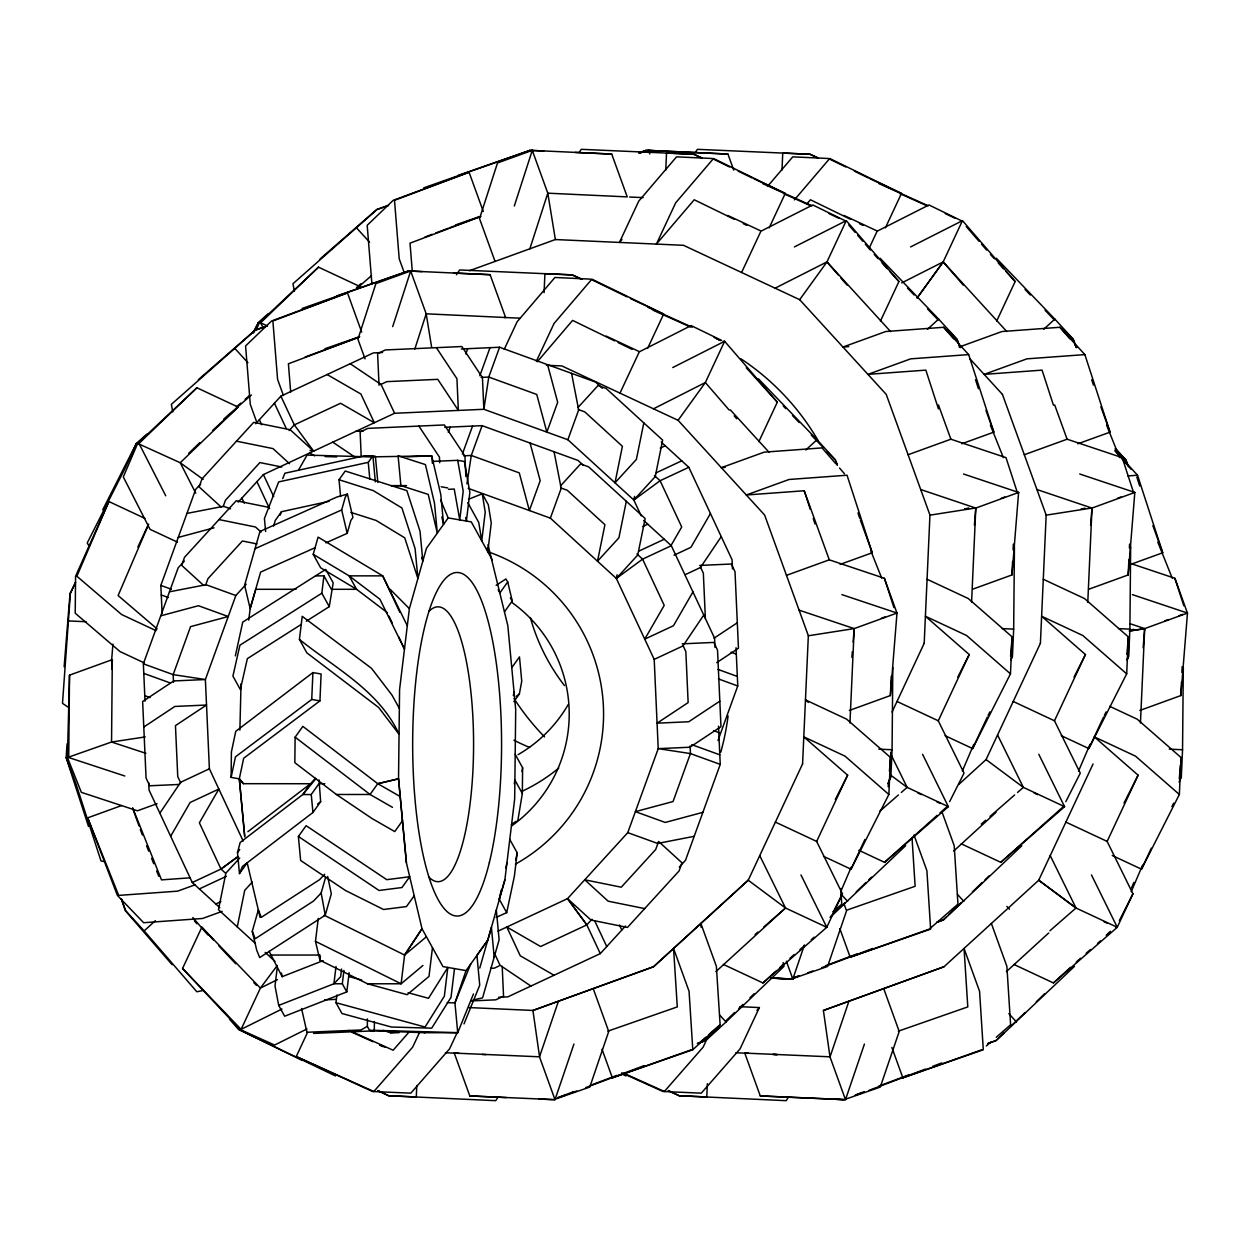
<?xml version="1.0" encoding="UTF-8"?>
<svg xmlns="http://www.w3.org/2000/svg" width="1250" height="1250" viewBox="0 0 1250 1250"><rect width="100%" height="100%" fill="white"/><g stroke="black" fill="none" stroke-linecap="round" stroke-linejoin="round"><path stroke-width="1.5" d="M67.438 757.547L69.516 675.156L112.312 659.625L111.547 742.031L67.438 757.547L81.344 792.344L137.422 810.797L157.047 803.688M69.516 675.156L68.734 757.547L124.812 776M890.625 763.734L890.734 752.172M887.859 783.594L890.828 777.219L892.062 749.75L892.828 667.359M1012.266 641.172L1012.109 656.594L1010.719 659.781M1010.953 659.781L1012.438 656.594L1013.672 629.125L1014.438 546.734M1128.484 639.25L1128.328 656.594L1126.938 659.781M1127.172 659.781L1128.656 656.594L1129.891 629.125L1130.656 546.734M1181.125 763.734L1181 777.219L1179.594 780.406M1179.094 782L1181.328 777.219L1182.547 749.75L1183.312 667.359M315.438 778.281L310.578 783.734L243.375 783.688L239.312 778.828L231.109 777.406L231.406 751.906L235.766 731.328L312.906 672.578L321.109 674L319.938 700.875L243.672 758.25L239.312 778.828L244.766 836.906M239.875 730.125L241.047 683.766M400.203 796.547L377.766 783.688L302.844 726.375L295.125 737.188L294.828 762.672L336.469 794.547L372.328 818.719L394.75 831.578L402.469 820.781M231.109 777.406L235.484 756.828L311.734 699.453L312.906 672.578M319.016 779.922L320.656 801.688L312.938 812.484L242.406 866.469L239.469 873.609L237.5 852.609L240.156 842.484L302.859 794.484L315.781 778.812M374.406 1021.516L374.297 1030.844L369.359 1029.984L367.344 1026.344L367.438 1018.891M406.422 862.797L398.531 778.812L399.578 689.562L409.375 608.641L426.438 548.359L448.172 517.906L440.578 499.969M517.906 820.187L522.328 793.516L522.625 767.766L515.188 754.328M68.797 707.578L62.5 703.359L70.359 593.5L75.562 582.359L70.031 593.5L64.141 666.734M111.875 669.266L112.312 659.625M416.797 1085.594L416.281 1096.969L388.828 1095.734L377.688 1090.531L388.5 1095.734L495.719 1100.672L497.781 1097.484M544.062 292.625L544.922 273.656L572.375 274.891L581.922 279.359L572.047 274.891L459.641 269.953L456.422 274.734M665.766 170.094L666.531 153.031L693.984 154.266L701.938 157.984M707.359 1083.703L706.766 1096.969L679.312 1095.734L668.172 1090.531L678.984 1095.734L786.203 1100.672L788.281 1097.484M781.984 170.094L782.75 153.031L810.203 154.266L818.156 157.984M802.578 763.984L808.344 635.688L764.625 515.031L678.078 420.312L561.891 365.938L546.391 365.25M849.953 722.938L854.187 628.703L853.109 642.109M849.344 710.453L890.375 695.562L891.234 676.297M823.516 856.328L851.016 869.188L888.859 794.484L890.516 757.5L846.688 719.188L805.453 699.875L808.375 702.438M924.188 643.359L929.953 515.047L886.234 394.406L799.688 299.688L683.5 245.312L555.359 239.547L469.484 270.703M971.578 602.312L975.797 508.078L1018.625 492.438L963.5 474M972.734 589.172L1011.984 574.938L1012.578 561.453M1013.094 549.875L1013.359 544.094M945.125 735.703L972.625 748.562L1010.469 673.859L1012.125 636.875L968.297 598.547L927.063 579.25M1040.406 643.359L1046.172 515.047L1002.437 394.406M1087.781 602.312L1092 508.078L1134.828 492.438L1079.719 474M1093.062 763.984L1038.719 880.234L944.047 966.703L823.406 1010.469L829.984 1056.844L845.484 1099.672L760.281 1095.938L744.766 1053.109L830.047 1056.812L848.922 1001.234M1088.953 589.172L1128.188 574.938L1128.891 559.516M1129.406 547.953L1129.578 544.094M1061.344 735.703L1088.828 748.562L1126.688 673.859L1128.344 636.875L1084.516 598.547L1043.266 579.25M1140.453 722.938L1144.672 628.703L1129.391 631.062M1139.844 710.453L1180.859 695.562L1181.469 682.078M1181.891 672.438L1182.156 666.656M1112.281 855.516L1141.5 869.188L1179.359 794.484L1181.016 757.5L1137.188 719.188L1109.703 706.328M88.516 826.469L66.141 757.547L67.078 743.812M111.531 661.328L112.922 644.094M851.875 657.438L852.328 651.688M890.375 695.562L896.984 613.172L884.391 578.281L829.281 559.828L786.469 575.359M888.188 786.703L888.5 782.797M889.422 771.125L890.516 757.5M974.406 525.312L975.797 508.078L920.703 489.531M1011.984 574.938L1018.594 492.547M1010.578 656.344L1012.125 636.875M1090.625 525.312L1092 508.078L1036.922 489.531M1128.188 574.938L1134.812 492.547M1126.938 654.391L1128.344 636.875M1143.141 647.859L1144.672 628.703M1180.859 695.562L1187.469 613.172L1174.891 578.281L1128.953 562.906M1179.297 778.906L1180.391 765.297M1180.703 761.391L1181.016 757.5M248.75 620.156L250.156 608.594L260.641 572.078L315.406 547.562M299.422 639.422C335.094 668.141 379.156 690.672 399.047 734.188L378.656 707.5L306.859 652.859L299.422 639.422L302.219 616.312L371.531 668.328L391.922 695L399.359 708.438M306.328 621.203L329.266 606.641L321.828 593.203L323.922 575.859L315.531 575.859L242.734 622.094L235.359 655.875M277.344 966.766L275.016 985.922L278.688 1005.406L284.672 1016.219L346.797 991.891L349.125 972.734M329.266 606.641L333.188 582.844L325.75 569.406L315.531 575.859M432.469 947.672L429 976.391L407.156 994.688L367.516 983.781L319.938 960.203L315.484 941.359L318.266 918.391M319.938 960.203L320.406 956.375M336 966.531L333.906 983.781L278.688 1005.406M454.5 968.594L451.016 997.312L431.703 1028.172L391.438 1027.031L341.969 1013.516L335.984 1002.703L336.906 995.031M341.562 969.031L340.641 976.703L333.906 983.766L342.312 983.781L346.797 991.891M342.312 983.781L343.938 970.359M336.453 794.484L370.047 794.484L377.766 783.688L398.531 778.781L406.406 862.781L422.016 928.75L404.594 955.047L401.109 983.781L367.516 983.781M464 1023.906L479.734 985.188L476.938 955.375L487.797 940.156L504.875 879.875L514.672 798.953L515.703 709.703L507.828 625.719L488 544.734M509.766 839.422L517.203 852.859L514.375 876.188L506.703 912.656L496.109 917.391M466.937 483.891L471.281 455.469L482.094 425.656L578.062 460.453L583.484 465.422M514.25 783.891L514.891 780.078L522.328 793.516M521.984 771.578L522.625 767.766M513.359 695.609L514.031 691.938M513.859 701.688L519.375 693.969L521.75 681.125L519.484 656.906L511.766 667.703M237.281 926.891L244.703 890.375L252.25 882.109M626.312 501.297L618.906 537.812L597.5 561.219L604.922 524.703L567.25 490.266L560.812 487.937M643.812 422.891L636.391 459.406L615 482.812L622.406 446.297L584.734 411.859L578.297 409.516M498.078 931.109L567.531 898.641L627.75 832.672L658.219 748.656L654.203 659.391L616.344 578.438L617.078 574.781M641.203 515.797L633.828 500.031L634.578 496.375M506.703 912.656L499.266 899.219L501.188 890.109M505.797 868.219L506.938 862.75M515.672 860.141L517.203 852.859M387.328 612.641L356.562 589.297L320.656 567.781L313.219 554.344L318.094 537.125L382.719 575.859L407.297 625.75M347.203 533.344L341.672 509.938L345.328 497.016L347.406 494.094L352.938 517.5L350.859 520.422L347.203 533.344L326 542.828M327.672 876.453L331.312 893.797L325.25 915.188L259.672 957.594L256.719 950.188L252.266 931.344L258.328 909.953L261.281 917.359L319.562 879.672L324.672 874.297M325.25 915.188L321.156 893L325.703 876.969M479.766 968.078L491.406 927.391L494.203 957.203M273.656 526L275.266 520.422L281.469 511.719L329.109 501.312M499.266 899.219L504.875 879.859M392.703 326.609L410.672 271L375.891 283.609L357.922 339.234L365.047 358.859M414.812 349.047L426.188 313.812L410.672 271M514.312 205.984L532.281 150.359L497.5 162.984L479.531 218.609L495.062 261.422M529.844 248.812L547.797 193.188L532.281 150.359M558.438 1001.234L539.5 1056.844L555 1099.672L553.703 1099.672M573.938 1044.062L555 1099.672L469.797 1095.938L454.281 1053.109L539.562 1056.812L532.922 1010.469L653.516 966.781L748.234 880.234L802.594 763.875M843.969 903.688L846.547 910.828L827.609 966.438L791.531 979.047L792.828 979.047L804.438 944.953M864.438 1044.062L845.484 1099.672L760.281 1095.938M466.047 970.594L454.938 1002.891L457.734 1032.703L424.125 1032.703L427.938 1031.859M162.109 613.516L160.844 585.406L195.641 489.438L200.609 484M145.031 701.141L143.359 663.812L178.156 567.844L184.359 561.047M223.125 506.687L225.453 500.25L259.891 462.563L281.797 467.016M205.625 585.094L207.969 578.656L242.406 540.984L257.016 543.938M246.188 584.219L235.844 595.516L205.375 679.531L209.391 768.812L243.203 841.094M465.812 353.938L467.719 348.672M448.312 432.344L450.219 427.094M479.844 375.734L490.016 347.672M602.344 388.25L595.547 382.047L499.578 347.25L488.766 377.062L483.859 409.281L394.578 413.281L263.406 474.578L238.188 502.156M462.359 454.141L472.531 426.094M732.484 568.953L732.062 559.75L688.812 467.297L660.094 480.734L633.828 500.031L567.875 439.734L578.672 409.922L571.562 373.344M714.984 647.359L714.578 638.172L671.312 545.703L642.594 559.141L616.344 578.438L550.375 518.141L561.188 488.328L554.062 451.75M717.984 740.516L737.766 685.922L736.016 647.734M720.266 764.328L685.5 860.312L679.297 867.109M280.109 515.203L281.469 511.719M282.734 478.594L284.891 473.219L364.5 455.813L372.906 455.813L375.344 481.906M470.656 964.172L454.938 1002.891L447.219 1002.656M457.734 1032.703L473.453 993.969M840.703 891.719L851.375 866.828M962.312 771.094L973.75 744.406M1078.531 771.094L1089.969 744.406M1131.578 887.813L1133.875 882.422M1131.203 891.719L1142.625 865.047M144.969 518.422L108.891 501.531L76.875 576.234L121.656 614.562L156.031 630.656M137.672 443.422L180.219 462.734L238.141 407.078L196.906 387.781L137.672 443.422L123.297 476.953L150.047 529.328L177.547 542.188M148.594 524.391L118.109 595.547L157.125 628.922M256.266 329.859L259.297 322.797L318.516 267.156L359.75 286.453L357 289.109M889.109 780.406L890.5 777.219M108.891 501.531L75.578 576.234L75.219 613.219L120 651.547L144.062 662.812M137.859 547.047L148.484 524.328M253.656 332.766L258.312 322.797L252.813 333.016M182.547 968.484L201.844 927.219L260.391 988.094L241.094 1029.359L239.797 1029.359L182.547 968.484L241.094 1029.359L282 1009.016M504.25 349.312L517.109 321.797L554.938 277.469L590.594 279.141M536.375 361.281L554.062 323.453L591.906 279.141L663.656 314.078L647.578 348.469M457.641 1031.641L449.594 1048.828L410.812 1093.156L372.547 1091.5L296.25 1056.547L307.5 1032.469M619.984 393.125L639.281 351.859L691.141 325.578L721.656 340.438M741.594 272.5L760.891 231.234L812.75 204.953L844.969 220.641M769.188 227.844L785.266 193.453L713.516 158.5L675.672 202.828L656.391 244.094L694.219 199.766L734.469 219.375M419.875 1031.703L412.641 1047.172L373.844 1091.5L296.25 1056.547M799.672 299.703L826.969 261.906L846.266 220.641L898.938 281.516L880.453 321.062M758.844 441.688L777.328 402.141L724.625 341.281L723.359 341.266M869.063 248.438L877.094 231.234L928.969 204.953L961.188 220.641M885.391 227.844L901.469 193.453L829.719 158.5L794.422 199.875M996.672 321.062L1015.156 281.516L962.453 220.641L943.188 261.906L917.031 298.109L943.172 261.906L1006.781 331.531M707.156 1038.578L703.125 1047.172L664.344 1091.5L623.781 1073.219M816.578 841.594L847.625 775.188L803.797 736.859L845.031 756.156L888.859 794.484M892.062 712.062L924.203 643.25M739.938 1006.688L759.391 1007.562L740.094 1048.828L701.297 1093.156L663.047 1091.5L621.656 1072.859M851.016 869.188L864.906 839.484M723.438 964.453L762.953 982.953L826.75 927.328L842.438 893.781L816.641 841.406L775.406 822.109M938.188 720.969L969.234 654.547L925.406 616.234L966.641 635.531L1010.469 673.859M972.625 748.562L987.328 717.109M958.812 784.422L986.063 759.594L1040.422 643.25M1054.391 720.969L1085.438 654.547L1041.609 616.234L1082.859 635.531L1126.688 673.859M1088.828 748.562L1103.547 717.109M1107.062 841.594L1138.109 775.188L1094.281 736.859L1135.531 756.156L1179.359 794.484M1141.5 869.188L1151.312 848.219M1013.922 964.453L1053.438 982.953L1117.234 927.328L1132.938 893.781L1107.141 841.406L1065.891 822.109M102.719 509.828L136.375 443.422L146.844 434.156M835.297 799.5L847.625 775.188M833.109 912.219L842.438 893.781M957.781 677.141L969.234 654.547M988.141 715.359L989.891 711.906M949.625 801.641L964.047 773.141L938.266 720.781L897.016 701.469M1074 677.141L1085.438 654.547M1104.359 715.359L1106.109 711.906M1065.844 801.641L1080.266 773.141L1054.469 720.781L1013.234 701.469M1124.031 802.984L1138.109 775.188M1171.922 806.594L1173.672 803.125M1119.359 920.594L1132.938 893.781M298.672 469.812L307.062 455.094L370.562 456.906M170.656 836.266L190.125 802.484L218.859 789.047L199.375 822.828L221 869.063L225.25 872.922M671 545.547L681.719 526.969L660.094 480.734L654.438 475.562M710.438 513.531L690.953 547.297L674.062 555.203M692.953 591.938L673.469 625.719L644.734 639.156L664.219 605.375L642.594 559.141L636.938 553.969M324.203 915.25L404.594 955.047L422 928.734L442.969 966.609L466.062 970.609L487.797 940.156M579.094 152.516L581.25 149.328L693.656 154.266L701.844 157.984M695.312 152.516L697.453 149.328L809.875 154.266L818.062 157.984M159.844 813.156L180.672 782.25L209.391 768.812M721.25 536.641L700.422 567.547L685.219 574.656M703.766 615.047L682.938 645.953L654.203 659.391M340.594 496.5L339.031 479.734L345.234 471.031L406.859 490.609L420.031 531.297L422.828 561.109L421.625 557.406M369.812 479.109L368.25 462.344L372.906 455.813M237.5 852.609L239.703 849.516M239.469 873.609L247.187 862.813L260.109 917.484M312.938 812.484L311.25 794.484L318.969 783.688L324.797 783.734M298.391 836.484L306.109 825.688L386.766 879.672L409.703 876.734L401.984 887.531L379.047 890.469L298.391 836.484L300.641 860.484L345.453 890.469L383.547 909.5L406.484 906.563L414.203 895.766M496.156 585.312L505.859 578.984L507.734 581.938L500.016 592.734L498.141 589.781M504.516 611.766L512.234 600.953L507.734 581.938M678.062 420.328L705.359 382.531L724.656 341.266L672.781 367.547M277.328 965.422L260.391 988.094L277.422 979.625M621.953 239.469L619.422 242.438L638.719 201.172L676.547 156.844L712.203 158.5L729.547 166.953M537.297 361.766L572.609 320.391L614.609 340.859M767.547 186.391L792.766 156.844L828.422 158.5L845.75 166.953M806.656 204.203L810.437 199.766L850.688 219.375M409.406 1031.641L393.141 1050.234L349.047 1030.375M756.875 1010.422L759.391 1007.562M255.672 423.75L280.891 396.172L373.359 352.922L382.547 352.5M289.156 430.547L294.328 424.891L340.562 403.266L374.344 422.75L360.906 394.031L327.125 374.547M577.938 407.562L598.078 385.531L606.141 388.453L662.641 440.109L655.234 476.625L633.828 500.031M560.453 485.969L580.594 463.938L588.641 466.859L645.156 518.516L637.734 555.031L616.344 578.438M239.719 858.016L225.875 873.156L218.453 909.672L255.422 943.469M554.031 975.25L520.25 955.766L506.828 927.031L540.594 946.516L586.828 924.891L592 919.234M625.5 926.016L600.297 953.609L586.828 924.891L567.531 898.641L590.953 920.031L627.469 927.437L679.109 870.906L682.016 862.844L658.609 841.469L655.688 849.516L621.266 887.203L584.75 879.797L608.156 901.188L644.688 908.594M321.156 893L313.516 901.062L255.219 938.75L252.266 931.344M318.516 267.156L260.594 322.797L259.297 322.797M196.906 387.781L138.984 443.422L165.734 495.797M188.719 453.312L199.906 442.562M831.188 915.906L845.109 902.547M856.25 891.844L866 882.5M868.781 879.828L871.562 877.156M830.047 917.438L905.578 845.75M719.328 1027.172L705.406 1040.547L697.375 1043.531L705.734 1040.547L726.016 1022L783.969 966.375L783.172 962.625M726.281 1020.5L734.641 1012.484M738.812 1008.469L742.984 1004.453M749.953 997.781L754.125 993.766M946.016 917.234L943.234 919.906L936.812 922.312M948.797 914.563L961.328 902.547M972.469 891.844L982.203 882.5M985 879.828L989.172 875.812M936.953 922.312L943.562 919.906L1021.797 845.75M1004.25 1032.531L995.891 1040.547L987.875 1043.531L996.219 1040.547L1074.453 966.375M1011.203 1025.844L1025.125 1012.484M1036.266 1001.781L1044.625 993.766M1106.219 935.281L1110.438 931.312M294.406 291.234L292.953 283.75L377.016 209.547L388.578 205.359L376.688 209.547L320 259.016M172.797 411.875L171.344 404.375L255.406 330.172L266.969 325.984L255.078 330.172L198.391 379.641M356.906 289.062L359.75 286.453M212.531 430.516L238.141 407.078M202.422 990.641L196.859 991.781L144.156 930.906L155.359 920.656M927.437 329.344L938.641 319.094L957.172 339.391L960.172 347.656L956.844 339.391L947.516 329.672M805.828 449.969L817.016 439.734L835.562 460.016L837.359 464.984M1043.641 329.344L1054.844 319.094L1073.391 339.391L1076.391 347.656L1073.062 339.391L1062.391 328.297M748.234 880.125L653.562 966.703L532.969 1010.453L468.891 1007.562M715.891 971.641L785.516 908.016L826.766 927.297L800.969 874.938M858.797 850.266L884.562 862.328L937.141 815.359M762.953 982.953L775.766 971.25M780.031 967.344L784.312 963.438M602.031 1049.266L612.359 1077.828L692.797 1049.734L720.125 1024.781L716.375 966.328L700.875 923.5L701.125 927.391M953.719 851.016L996.016 812.359M961.266 843.828L1000.781 862.328L1063.281 806.703M1006.391 971.641L1048.688 932.984M1053.438 982.953L1070.531 967.344M1076.219 962.141L1080.5 958.234M257.984 322.797L268.453 313.516M356.531 287.562L360.891 283.75M357.016 288.281L371.516 275.625M236.375 406.922L240.734 403.125M245.094 399.312L249.453 395.516M223.812 419.031L251.344 395M879.578 811.406L898.422 794.969M901.328 792.453L907.125 787.391L890.047 774.641M755.062 934.562L757.969 932.047M763.766 926.984L785.516 908.016L759.734 855.625M939.969 812.891L947.062 806.703M884.562 862.328L948.359 806.703L922.578 754.297M833.141 911.641L841.734 904.141L840.734 888.562M790 958.234L794.266 954.531M799.938 949.578L804.187 945.875M811.266 939.703L814.109 937.219M700.094 1042.25L705.812 1037.25M708.672 1034.766L720.125 1024.781M981.297 824.047L985.641 820.266M989.984 816.469L1014.641 794.969M1017.547 792.453L1023.344 787.391L986.063 759.594M1000.781 862.328L1064.578 806.703L1038.797 754.297M1049.906 930.781L1076 908.016L1117.266 927.297L1091.469 874.938M1086.172 953.297L1090.422 949.578M1097.516 943.406L1100.344 940.938M1107.438 934.75L1110.266 932.281M986.281 1046L990.578 1042.25M996.297 1037.25L1010.609 1024.781L1006.875 966.328L991.375 923.5M404.594 955.047L426.438 936.75M422.953 965.469L401.109 983.781L315.484 941.359M247.875 831.688L310.578 783.688L302.859 794.547L311.266 794.547M317.594 804.031L320.656 801.688M516.25 696.312L519.375 693.969M221 869.063L237.984 856.578L221.016 869.047L192.281 882.5L149.031 790.031L148.688 782.688M143.781 727.031L174.844 706.453L206.531 705.031L175.453 725.609L177.75 776.594L180.656 782.797M714.016 638.188L737.312 622.766M716.703 662.656L738.453 648.25L735.016 571.766L731.391 564.016L699.719 565.438M719.812 701.172L688.75 721.75L657.078 723.172L688.141 702.594L685.844 651.609L682.953 645.391M321.828 593.203L239.922 645.203L232.922 676.109L240.344 689.547L247.359 658.641L301.422 624.312M511.344 824.359L516.266 821.234M367.344 1026.344L360.953 1029.984L306.953 1032.266L301.547 1008.5M794.391 246.922L846.266 220.641M775.109 288.188L826.969 261.906L890.578 331.531M910.609 246.922L962.484 220.641M653.5 408.812L705.359 382.531L729.188 410.078M901.688 282.922L943.188 261.906L963.25 285.094M306.984 1028.938L274.609 1045.047L239.797 1029.359M843.219 1099.672L829.562 1099.016M380.594 384.547L386.797 381.641L437.781 379.344L458.359 410.422L456.938 378.734L436.359 347.672M660.203 448.141L665.266 445.766M656.406 472.688L681.75 460.828M642.703 526.547L647.781 524.172M638.906 551.094L664.25 539.25M199.344 888.937L226.391 876.297M215.828 904L220.891 901.641M499.016 965.969L494.359 968.141L490.594 968.312M600.266 953.625L507.797 996.875L498.609 997.281M255.094 548.672L341.672 509.938M468.484 499.281L482.266 493.813L488.297 504.734L491.266 523.031L487.797 551.766L487.203 548.094M269.125 951.297L282.156 976.672L323.141 960.625M483.297 211.484L469.078 172.234L394.5 200.344L399.203 258.797L404.391 273.062M640.141 153.016L648.5 150.359L727.922 154.062L733.75 170.125M424.922 237.062L432.125 234.344M435.734 232.984L448.344 228.234M480.953 216.422L410.016 243.172L412.297 271.453M361.688 332.125L347.469 292.859L272.875 320.984L277.594 379.422L283.422 395.484M305.109 357.016L359.359 337M359.344 337.062L288.406 363.797L290.688 392.078M799.188 975.672L790.625 979M826.062 965.547L856.531 954.078M821.844 967.625L872.781 948.438M557.781 1097.641L573.906 1091.578M590.031 1085.5L616.906 1075.375M585.844 1087.562L644.062 1065.641M855.438 1094.953L864.391 1091.578M878.734 1086.172L909.188 1074.703M869.047 1090.312L925.453 1069.078M932.734 1066.328L941.828 1062.906M469.078 172.234L393.188 200.344L367.188 225.312L371.906 283.766M639.328 152.859L646.219 150.359L638.562 152.938M450.141 227.547L479.156 217.031M347.469 292.859L271.578 320.984L245.578 345.953L250.297 404.391L256.766 422.234M959.156 347.047L1001.969 331.531L1059.906 327.281L1084.859 354.594L1110.047 432.141L1077.938 443.781M908.094 454.734L950.891 439.203L1006 457.641L1017.313 492.438L1018.625 492.438M961.734 443.781L993.828 432.141L968.656 354.594L943.688 327.281L885.75 331.531L842.938 347.047L848.734 346.625M1024.297 454.734L1067.109 439.203L1122.219 457.641L1133.531 492.438L1134.828 492.438M222.172 911.359L202.562 918.484L143.656 922.719L117.391 895.406L87.672 817.859L121.562 805.562M1001.266 498.266L1004.828 496.969M840.125 564.406L872.219 552.766L847.031 475.219L789.094 479.469L746.297 495L804.234 490.75L829.219 559.672M1117.484 498.266L1121.047 496.969M881.438 618.25L885 616.953M808.313 635.781L854.203 628.594L897.016 613.062L841.891 594.625M195.438 884.688L177.594 891.156L118.703 895.406L87.672 817.859M1130.609 564.406L1162.719 552.766L1137.531 475.219L1115.188 450.781M1164.797 620.828L1168.359 619.547M1179.062 615.656L1182.641 614.359M1129.406 630.953L1144.703 628.594L1187.5 613.062L1132.391 594.625M839.859 928.641L850.188 957.203L929.328 929.109L957.953 904.141L954.203 845.703L941.938 811.797M790.547 979.047L799.156 975.922M807.781 972.797L812.938 970.922M612.359 1077.828L691.5 1049.734M557.891 1097.797L566.5 1094.672M571.672 1092.812L576.844 1090.938M823.453 1010.453L944.016 966.781M891.875 1047.484L902.859 1077.828L982 1049.734M855.312 1095.281L860.469 1093.422M458.188 175.359L530 150.359L423.734 187.859M455.703 224.922L479.469 216.625M336.578 295.984L408.391 271L302.125 308.484M324.953 348.75L359.688 336.609M847.484 909.906L915.125 886.281L912.016 837.578M607.828 1031.172L677.297 1006.906L673.562 948.469L689.062 991.297L692.797 1049.734M850.188 957.203L930.625 929.109L926.891 870.656L913.969 834.969M555.5 1099.047L589.781 1087.062L608.719 1031.453L593.219 988.625M898.312 1031.172L967.797 1006.906L964.047 948.469L979.562 991.297L983.297 1049.734L902.859 1077.828M846.078 1099.016L880.281 1087.062L899.219 1031.453L883.703 988.625M347.406 494.094L336.922 497.016L259.969 531.453L244.609 585.188L250.156 608.594L255.766 589.297L296.078 589.297M178.25 537.422L214.031 527.812M160.75 615.828L198.422 605.719L228.234 616.531L190.562 626.641L173.172 674.625L173.516 682.266M702.891 812.328L665.234 822.453L635.406 811.641L673.062 801.531L690.453 753.531L690.078 745.938M377.781 783.734L398.531 778.812M368.25 462.344L278.672 481.906L264.422 518.484L265.641 531.531M473.047 999.984L482.562 997.891L499.125 939.812L496.328 910.016M186.938 513.422L223.516 506.297L230.531 508.844M169.453 591.828L206.031 584.719L235.844 595.516M694.203 836.312L657.625 843.453L627.812 832.656M929.922 515.156L975.812 507.969M1046.141 515.156L1092.031 507.969M965 508.812L968.75 508.25M964.984 508.922L968.719 508.359M1081.203 508.922L1084.953 508.25M145.25 736.922L111.547 742.031L145.906 753.328M1133.891 629.453L1130.156 630.016L1133.859 629.547M968.656 354.594L910.719 358.844L867.906 374.375L925.844 370.125L938.438 408.891M1084.859 354.594L1026.922 358.844L984.125 374.375L1042.062 370.125L1053.453 405.203M725.203 467.406L721.328 467.688L764.141 452.156L822.078 447.906L835.781 463.719M1127.875 475.938L1137.531 475.219M190 877.828L161.5 879.875L132.641 807.75M396.438 1032.25L390.516 1032.688L398.938 1032.703M461.344 348.969L499.578 347.25M481.125 377.406L488.766 377.062L536.75 394.453L546.859 432.125L557.672 402.312L547.562 364.641M355.859 431.328L363.219 431M444.766 427.328L482.094 425.656M463.625 455.813L471.281 455.469L519.266 472.875L529.375 510.531L540.188 480.719L530.078 443.062M682.219 643.844L713.906 642.422L717.531 650.188L720.969 726.672L689.891 747.234L658.219 748.656L690.422 753.578L720.234 764.391L718.531 726.156M179.516 784.438L149.703 785.781L146.062 778.016L142.641 701.531L173.703 680.953L205.375 679.531L173.172 674.625L143.359 663.812M470.922 1000.938L495.781 999.828L503.547 996.187L502.203 966.375M432.688 461.406L457.703 460.328L464.375 461.484L469.875 492.344L466.391 521.062L465.75 517.438M448.453 489.297L454.234 489.047L459.734 519.906L463.203 491.188L457.703 460.328M373.719 456.844L431.703 455.813L440.781 494.531L443.578 524.344L441.844 516.969M407.016 456.859L431.703 455.813L432.391 463.266M391.516 486.031L400.891 485.625L428.219 494.406L437.312 533.125L434.516 503.312L425.422 464.594L398.094 455.813L400.891 485.625M324.688 999.844L336.25 999.359M313.547 1033.406L374.297 1030.844M136.375 443.422L125.063 468.328L87.203 543.031L89.297 546.203M391.203 485.625L406.5 485.625M895.703 613.062L897.016 613.062M66.141 757.547L75.828 783.391L101 860.938L104.719 861.672M825.469 927.297L826.766 927.297M1115.953 927.297L1117.266 927.297M270.188 955.047L320.109 955.047M229.547 1019.219L238.5 1029.359L335.453 1075.953M325.156 456.562L336.641 456.891M373.047 1030.281L457.719 1032.688M424.109 1032.688L370.562 1030.688M364.5 455.813L375.375 456.25L377.828 482.328M645.891 150.359L659.953 150.984M529.672 150.359L543.734 150.984M629.594 197.016L643.172 197.609M408.063 271L422.125 271.609M504.109 317.484L519.625 318.156M771.578 978.078L792.906 979M770.75 978.094L791.609 979M727.922 154.062L647.188 150.359M575.109 152.422L611.719 154.062L627.234 196.891L547.797 193.188L555.359 239.547M453.5 273.047L490.109 274.688L505.625 317.516L426.188 313.812L431.625 347.203M1118.516 628.625L1129.891 629.125M1002.297 628.625L1013.672 629.125M69.125 620.969L86.188 621.734M1169.281 749.156L1182.547 749.75M878.797 749.156L892.062 749.75M744.766 1053.109L748.625 1053.281M773.672 1054.406L777.516 1054.578M454.281 1053.109L458.125 1053.281M469.797 1095.938L506.406 1097.578M530.984 150.359L611.719 154.062M409.375 271L490.109 274.688M776.906 978.391L790.312 979M735.938 1052.734L747.828 1053.344M772.75 1054.438L776.625 1054.625M445.438 1052.734L459 1053.359M482.25 1054.438L486.125 1054.625M539.078 1099.016L552.484 1099.641M441.156 486.781L447.688 487.922M448.172 517.906L471.281 521.906L492.219 559.766M311.734 699.453L319.938 700.875M309.984 450.406L313.625 451.156L294.328 424.891L280.891 396.172M236.484 441.172L273 448.594L289.531 463.688M269.078 507.422L236.219 500.75L184.562 557.25L181.641 565.312L203.672 585.438M219 519.578L255.516 527L261.016 532.031M348.734 976.5L361.734 980.047M408.109 992.719L428.516 998.297L447.828 967.438L444.359 996.172L425.047 1027.031L335.984 1002.703M339.031 479.734L373.266 490.609L401.938 508L415.109 548.688L417.906 578.5L404.734 537.812L376.062 520.422L350.828 512.406M383.234 1030.375L390.531 1032.703M1130 623.688L1144.703 628.594M799.094 610.156L854.203 628.594M567.875 439.734L483.859 409.281L482.438 377.594L461.859 346.531L385.375 349.953L377.609 353.594L379.031 385.266M468.156 488.328L550.375 518.141M731.047 652.203L736.297 654.109M718.016 669.422L737.297 676.422M718.469 678.938L737.734 685.984M713.547 730.609L718.812 732.516M691.75 744.656L719.812 754.828M160.844 585.406L171.375 589.219M161.281 594.969L168.297 597.5M143.781 673.375L170.094 682.906M144.781 695.672L150.047 697.578M878.875 183.578L928.266 205.812M899.75 193.562L926.281 205.5M762.656 183.578L812.047 205.812M783.531 193.562L810.063 205.5M648.109 307.375L692.203 327.234M653.078 310.203L690.219 326.922M716.75 338.875L720.281 340.469M352.188 1032.375L372.875 1041.688M379.766 1044.797L384.938 1047.125M945.266 213.656L955.234 218.312M870.031 178.734L901.469 193.453M843.938 215.453L876.812 230.828M829.062 213.656L839.016 218.312M753.812 178.734L785.266 193.453M727.734 215.453L760.594 230.828M714.078 337.391L720.719 340.484M630.453 298.547L663.656 314.078M606.125 336.078L638.984 351.469M267.469 326.016L260.594 322.797L263.172 327.859M1064.594 806.672L1023.344 787.375L997.563 735M1034.078 793L1037.516 794.609M948.375 806.672L907.141 787.375L890.797 754.203M917.859 793L921.297 794.609M936.766 801.844L940.203 803.453M1103.938 921.672L1107.375 923.281M382.906 1046.516L379.734 1045.016L382.812 1046.516M854.422 171.172L868.281 177.922M859.438 223.641L862.938 225.344M738.203 171.172L752.078 177.922M743.219 223.641L746.719 225.344M592.328 279.984L627 296.859M618.109 342.562L632.109 349.375M622.453 1074.25L625.953 1075.953M238.5 1029.359L302.266 1060.422M392.484 807.344L370.047 794.484L295.125 737.188M309.625 452.953L314.703 455.875M313.219 554.344L349.125 575.859L379.891 599.203L404.469 649.094L398.766 636.938M350.234 363.734L381.141 384.562L394.578 413.281M332.75 442.141L354.375 456.719M530.922 986.063L500.016 965.219L494.484 953.391M203.172 479.391L180.219 462.734L195.75 493.141M1076 908.016L1038.797 880.281L1076.016 908L1050.219 855.625M748.234 880.234L785.516 908.016M661.234 442.078L688.812 467.297M643.734 520.484L671.312 545.703M313.625 451.156L290.219 429.75L253.703 422.344L202.047 478.844L199.125 486.906L221.156 507.031M192.281 882.484L219.859 907.703M265.188 952.406L274.953 961.328M390.156 589.297L409.375 608.641M996.297 258.219L1054.844 319.094M1025.016 289.438L1030.359 295M1045.047 310.25L1054.375 319.969M1115.047 448.922L1125.734 460.016L1127.672 464.984M880.078 258.219L938.641 319.094M907.469 288.062L914.141 295M927.484 308.875L938.172 319.969M758.469 378.859L817.016 439.734M783.188 405.906L785.859 408.688M792.531 415.625L799.203 422.562M811.219 435.047L823.234 447.531M827.234 451.703L835.234 460.016M235.672 963.75L218.75 945.734M253.875 982.687L256.484 985.391M990.438 254.469L994.344 258.734M998.25 263.016L1003.453 268.703M1006.047 271.547L1015.156 281.516M1116.172 449.203L1126.062 460.016L1128.453 466.625M969.688 358.547L1002.437 394.406M874.219 254.469L878.125 258.734M882.031 263.016L887.234 268.703M889.844 271.547L898.938 281.516M777.328 402.141L746.25 367.734M730.312 409.859L768.969 452.156M356.734 228.094L369.531 242.109M235.125 348.734L247.922 362.734M201.844 927.219L213.547 940.047M144.156 930.906L125.625 910.609L121.422 899.047L125.297 910.609L172.141 964.719M1006.859 906.406L1009.422 909.203M957.453 894.359L963.844 901.375M1008.828 1013.594L1016.516 1022M841.234 894.359L847.625 901.375M719.625 1015L726.016 1022M1059.906 327.281L1069.859 338.781M1074.844 344.531L1077.344 347.406M966.25 226.531L978.984 241.234M981.531 244.172L986.609 250.047M1115.062 450.781L1131.25 469.469M943.688 327.281L953.656 338.781M958.625 344.531L961.125 347.406M848.766 225.062L855.125 232.406M857.672 235.344L862.766 241.234M865.312 244.172L870.406 250.047M826.953 261.906L838.25 274.953M840.75 277.844L847.031 285.094M839.516 468.031L844.5 473.781M734.203 415.875L736.719 418.766M192.828 917.562L207.875 934.953M194.344 920.828L196.875 923.75M243.375 783.688L239.312 778.781L244.672 836.078M567.531 898.641L586.844 924.891M418.875 426.078L439.453 457.141L439.703 462.734M510.359 598L512.234 600.953M467.781 502.656L478.781 522.547L481.75 540.844L485.234 512.109L482.266 493.813M323.922 575.859L331.359 589.297L356.562 589.297L349.125 575.859L382.719 575.859L399.859 612.312M388.969 616.109L392.234 623.047M700.438 566.984L703.344 573.188L705.375 618.516M619.438 924.984L621.812 930.047M594.875 921.203L606.75 946.547M274.438 403.234L286.297 428.578M259.375 419.719L261.734 424.781M263.406 474.578L273.672 496.547M256.938 481.641L269.594 508.672M241.875 498.125L244.25 503.188M1157.812 542.141L1172.25 578.203M1106.594 425.125L1119.578 457.578M990.375 425.125L1003.359 457.578M870.938 551.156L881.75 578.203M146.562 845.766L148.703 851.156M151.578 858.328L153.734 863.719M156.609 870.906L158.766 876.281M835.891 461.672L837.172 464.984M1152.844 525.562L1162.719 552.766M1100.844 406.734L1110.047 432.141M1054.672 404.922L1067.047 439.047M985.938 410.375L993.828 432.141M938.453 404.922L950.828 439.047M860.391 520.109L872.219 552.766M648.5 150.359L649.781 153.938M786.359 961.203L792.828 979.047M133.109 809.594L139.016 825.906M140.328 829.547L142.312 834.984M1174.891 578.281L1183.812 605.75M1136.812 477.016L1139.734 486M1091.719 379.719L1093.469 385.109M975.516 379.719L978.422 388.703M884.391 578.281L893.922 607.578M857.984 512.922L859.734 518.297M804.234 490.75L810.234 509.219M813.234 518.453L815.031 523.984M281.5 973.125L282.156 976.672M465.859 476.5L464.938 456L444.359 424.937L367.875 428.375L360.125 432L361.203 456.219M428.812 611.516A137.422 35.562 90 0 1 473.578 744.25A137.422 35.562 90 0 1 428.812 877M529.609 747.422A197.391 197.297 -90 0 1 513.922 740.188M740.984 358.859A246.734 246.625 -90 0 1 818.188 440.703M728.078 715.922A246.734 246.625 90 0 1 720.734 752.25M511.625 602.25A137.422 137.422 0 0 1 511.625 825.953M489.875 552.438A171.781 171.781 0 0 1 515.406 864.156M544.547 736.891A246.734 246.625 -90 0 1 514.031 698.594M564.5 685.609A197.391 197.297 -90 0 1 530.359 617.594M568.297 704.406A137.422 137.422 0 0 1 518 754.703M558.75 768.078A171.781 171.781 0 0 1 522.531 791.062M489.375 862.453A171.781 44.453 -90 0 0 467.484 577.219A171.781 44.453 -90 0 0 414.5 793.094A171.781 44.453 -90 0 0 489.375 862.453"/></g></svg>
